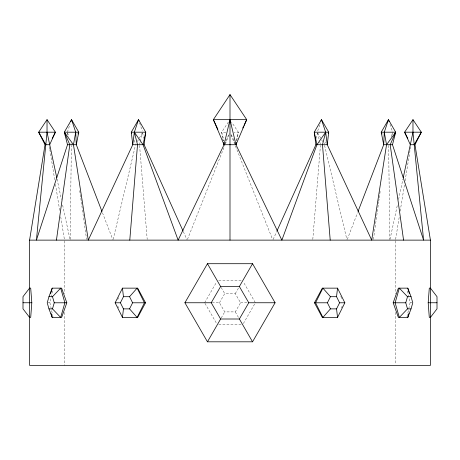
<?xml version="1.0" encoding="UTF-8"?>
<svg xmlns="http://www.w3.org/2000/svg" width="460" height="460" viewBox="0 0 460 460"><rect width="100%" height="100%" fill="white"/><g stroke="black" fill="none" stroke-linecap="round" stroke-linejoin="round"><path stroke-width="0.34" stroke-dasharray="2.3 1.72" d="M70.161 239.413L71.375 145.435M392.598 134.975L392.622 132.888M312.8 239.413L320.424 145.429M316.606 138.454L317.233 132.888M373.416 239.418L378.678 201.963M378.775 201.256L379.172 198.427M379.27 197.725L380.265 190.653M395.6 239.418L399.268 216.804M400.188 211.151L404.541 184.293M405.116 180.763L410.159 149.661M410.274 148.959L410.619 146.838M236.75 140.541L238.349 132.192L231.593 122.049M225.36 143.324L225.63 141.933M389.999 239.424L397.371 205.051M398.578 199.439L402.943 179.095M53.015 316.733L49.904 302.789L52.86 289.541M406.985 316.733L410.096 302.789L407.14 289.541M113.148 239.43L135.418 145.412M139.518 144.716L140.225 141.933M140.398 141.237L142.514 132.888M235.997 140.76L238.349 132.192L234.174 132.192M391.149 136.804L392.42 132.848M67.367 132.192L70.006 124.28M317.751 130.87L320.384 122.958M324.639 144.055L325.996 140.099M347.271 239.459L357.535 212.773M225.342 144.055L229.482 133.509M187.433 239.459L225.084 144.716M273.125 239.476L276.667 231.633M117.731 299.604L119.203 296.424M341.389 307.884L342.269 305.975M225.837 140.961L229.408 133.44M137.275 141.732L142.353 132.785M204.637 302.755L216.614 282.009M219.449 302.755L224.721 293.618L235.278 293.618L240.551 302.755L235.278 311.897L224.721 311.897L219.449 302.755L212.393 302.755M221.197 318.004L224.721 311.897M235.278 293.618L238.803 287.511M243.386 323.506L255.363 302.755L243.386 282.009M228.407 122.049L221.651 132.192L223.249 140.541M225.825 132.192L221.651 132.192L224.003 140.76M218.724 280.79L241.276 280.79M240.551 302.755L247.606 302.755M47.978 302.789L49.904 302.789M410.096 302.789L412.022 302.789M218.724 324.725L241.276 324.725M221.197 287.511L224.721 293.618M235.278 311.897L238.803 318.004M204.987 303.37L216.614 323.506M317.647 132.785L322.724 141.732M231.19 134.694L234.163 140.961M222.381 138.937L223.284 140.863M340.797 296.424L342.269 299.604M117.731 305.975L118.611 307.884M183.333 231.633L186.875 239.476M235.445 146.05L272.567 239.459M231.035 134.826L234.657 144.055M102.465 212.773L112.729 239.459M134.004 140.099L135.585 144.716M389.994 124.28L392.633 132.192M139.616 122.958L142.249 130.87M67.58 132.848L68.85 136.804M70.961 143.399L71.386 144.716M317.486 132.888L319.602 141.237M319.775 141.933L320.482 144.716M324.582 145.412L346.851 239.43M57.057 179.095L61.421 199.439M62.629 205.051L70 239.424M234.37 141.933L234.64 143.324M49.381 146.838L49.726 148.959M49.841 149.661L54.884 180.763M55.459 184.293L59.811 211.151M60.731 216.804L64.4 239.418M79.735 190.653L80.73 197.725M80.828 198.427L81.224 201.256M81.322 201.963L86.584 239.418M142.767 132.888L143.393 138.454M139.576 145.429L147.2 239.413M388.625 145.435L389.838 239.413M67.379 132.888L67.401 134.975M395.485 240.844L395.485 293.808M395.485 312.421L395.485 364.671M64.515 240.844L64.515 293.808M64.515 312.421L64.515 365.389"/><path stroke-width="0.69" d="M403.242 177.686L410.32 144.716L404.616 132.192L412.971 119.663L412.971 132.192L423.585 240.126L392.489 144.716L395.686 132.192L388.453 119.663L384.278 132.192L383.703 144.716L358.047 211.439M31.809 302.755L30.699 317.4L29.584 317.4L23 308.85L23 296.666L29.584 288.115L30.699 288.115L31.809 302.755L23 302.755M428.191 302.755L429.301 288.115L430.416 288.115L437 296.666L437 308.85L430.416 317.4L429.301 317.4L428.191 302.755L437 302.755M129.789 240.126L137.517 144.716L134.343 132.192L138.517 119.663L145.745 132.192L144.095 144.716L183.04 230.977M101.953 211.439L76.297 144.716L78.775 132.192L71.547 119.663L64.314 132.192L67.511 144.716L36.415 240.126L47.029 132.192L47.029 119.663L38.68 132.192L45.028 144.716L29.584 240.126L29.584 365.389L430.416 365.389L430.416 240.126L414.972 144.716L421.32 132.192L412.971 119.663M122.469 317.434L123.452 308.878L120.405 302.789L123.452 296.694L122.469 288.144L137.672 288.144L145.55 302.789L137.672 317.434L122.469 317.434L115.149 302.789L122.469 288.144M337.531 317.434L336.547 308.878L339.595 302.789L336.547 296.694L337.531 288.144L322.328 288.144L314.45 302.789L322.328 317.434L337.531 317.434L344.85 302.789L337.531 288.144M56.436 240.126L69.811 144.716L64.314 132.192L78.775 132.192L77.953 134.067M384.278 132.192L386.538 144.716L371.714 240.126L327.25 144.716L325.657 132.192L321.483 119.663L314.255 132.192L315.905 144.716L276.96 230.977M330.211 240.126L322.483 144.716L325.657 132.192L316.94 144.716L281.871 240.126L235.951 144.716L230 119.663L224.049 144.716L178.129 240.126L143.06 144.716L134.343 132.192L132.75 144.716L88.285 240.126L73.462 144.716L75.722 132.192L71.547 119.663L70.886 121.641M235.951 144.716L246.704 119.663L230 94.61L213.371 119.663L224.049 144.716L235.951 144.716L236.354 142.629M412.971 132.192L410.32 144.716L414.972 144.716M143.06 144.716L145.745 132.192L131.284 132.192L132.75 144.716L144.095 144.716M48.973 296.694L47.213 302.789L48.973 308.878L52.204 317.434L61.629 317.434L66.815 302.789L61.629 288.144L52.204 288.144L48.973 296.694L52.492 296.694L60.662 288.144L64.889 302.789L60.662 317.434L52.492 308.878L48.973 308.878M50.669 293.468L52.204 288.144M52.492 308.878L54.251 302.789L52.492 296.694M407.508 308.878L405.749 302.789L407.508 296.694L399.337 288.144L395.111 302.789L399.337 317.434L407.508 308.878L411.027 308.878L412.787 302.789L411.027 296.694L407.796 288.144L398.372 288.144L393.185 302.789L398.372 317.434L407.796 317.434L411.027 308.878M407.796 317.434L408.946 313.438M321.046 120.98L321.483 119.663L328.716 132.192L327.25 144.716L315.905 144.716M328.262 133.509L328.716 132.192L314.255 132.192L316.94 144.716M392.489 144.716L383.703 144.716L381.225 132.192L395.686 132.192L390.189 144.716L403.564 240.126M242.771 128.012L243.374 126.73M243.984 125.448L246.704 119.663L213.371 119.663L217.879 129.3M123.452 308.878L129.547 308.878L132.595 302.789L129.547 296.694L123.452 296.694M336.547 308.878L330.452 308.878L327.405 302.789L330.452 296.694L336.547 296.694M52.21 138.454L55.384 132.192L47.029 119.663M414.19 144.716L421.32 132.192L404.616 132.192L407.79 138.454M184.908 302.755L207.454 263.707L252.546 263.707L275.091 302.755L252.546 341.809L207.454 341.809L184.908 302.755L211.238 302.755L220.622 286.511L207.454 263.707M207.454 341.809L220.622 319.004L211.238 302.755M220.622 286.511L239.378 286.511L252.546 263.707M252.546 341.809L239.378 319.004L248.762 302.755L275.091 302.755M386.538 144.716L395.686 132.192M129.547 296.694L137.114 288.144L144.434 302.789L137.114 317.434L129.547 308.878M330.452 308.878L322.885 317.434L315.566 302.789L322.885 288.144L330.452 296.694M45.028 144.716L49.68 144.716L55.384 132.192L38.68 132.192L45.81 144.716M67.511 144.716L76.297 144.716L75.722 132.192M29.584 240.126L430.416 240.126M407.508 296.694L411.027 296.694M54.251 302.789L66.815 302.789M115.149 302.789L120.405 302.789M132.595 302.789L145.55 302.789M314.45 302.789L327.405 302.789M339.595 302.789L344.85 302.789M393.185 302.789L405.749 302.789M220.622 319.004L239.378 319.004M64.314 132.192L73.462 144.716M239.378 286.511L248.762 302.755M382.047 134.067L381.225 132.192L388.453 119.663L389.114 121.641M131.738 133.509L131.284 132.192L138.517 119.663L138.954 120.98M407.796 288.144L409.331 293.468M51.054 313.438L52.204 317.434M56.758 177.686L47.029 132.192M223.646 142.629L224.049 144.716M230 94.61L230 240.126"/></g></svg>
